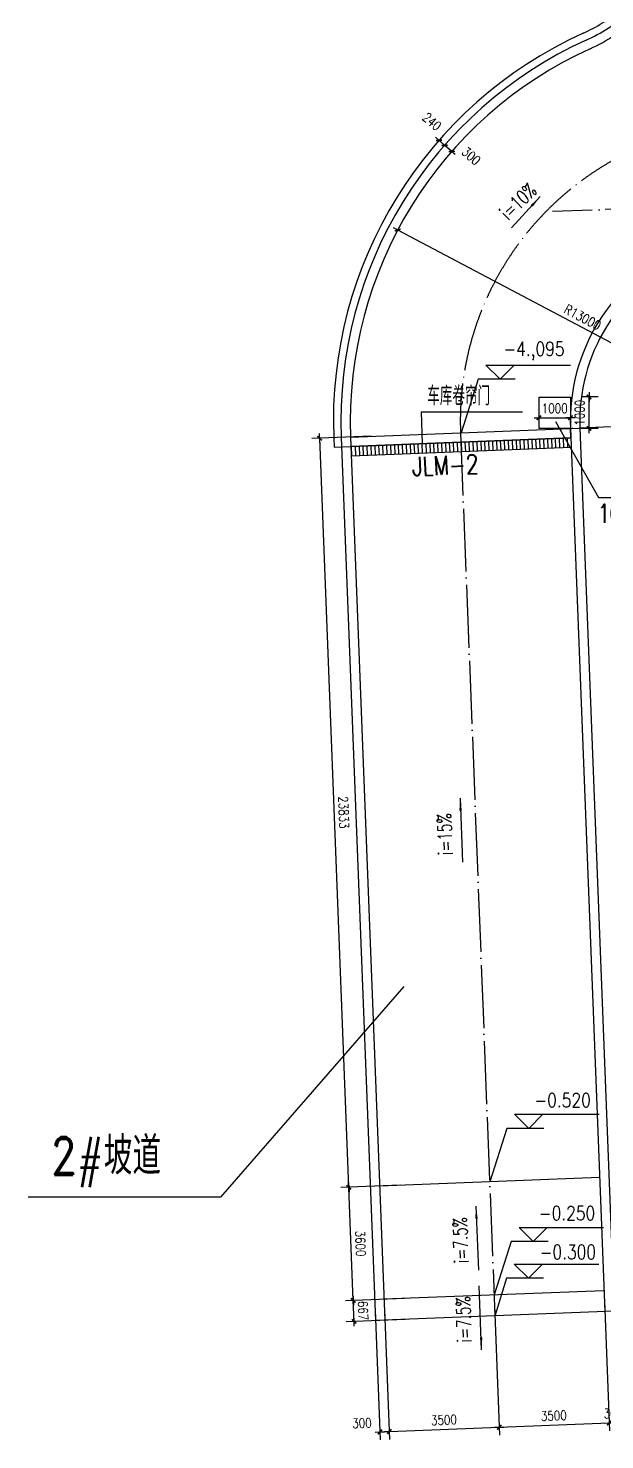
# Model space of a CAD drawing. Extents: x 634182 to 802382, y -1101880 to -864080.
# Drawn here: x 739410 to 757760, y -1067191 to -1022314 of the extents above; entities that cross this region are included whole.
import ezdxf
from ezdxf.enums import TextEntityAlignment as Align

# ---------------------------------------------------------------- set-up
doc = ezdxf.new("R2010")
doc.units = 0
doc.header["$LTSCALE"] = 1000
doc.header["$MEASUREMENT"] = 0
doc.linetypes.add('DOTE', pattern=[2.42, 2, -0.2, 0.02, -0.2])
doc.layers.get('0').update_dxf_attribs({"linetype": 'CONTINUOUS'})
doc.layers.get('DEFPOINTS').update_dxf_attribs({"linetype": 'CONTINUOUS'})
for name, color, linetype in [('AXIS', 3, 'CONTINUOUS'), ('DOTE', 1, 'DOTE'), ('LU', 4, 'CONTINUOUS'), ('PUB_DIM', 3, 'CONTINUOUS'), ('PUB_TEXT', 7, 'CONTINUOUS'), ('WALL', 191, 'CONTINUOUS'), ('WEN', 4, 'CONTINUOUS'), ('WINDOW', 2, 'CONTINUOUS')]:
    doc.layers.add(name, color=color, linetype=linetype)
doc.styles.add('DIM_FONT', font='simplex.shx', dxfattribs={"width": 0.8})
doc.styles.add('STK', font='romand.shx', dxfattribs={"width": 0.8, "bigfont": 'stk.shx'})
doc.styles.add('Z', font='romans', dxfattribs={"width": 0.8, "bigfont": 'z'})
doc.dimstyles.new('AXIS', dxfattribs={"dimtxt": 300, "dimasz": 1, "dimexe": 250, "dimexo": 300, "dimgap": 150, "dimtad": 1, "dimdec": 0, "dimzin": 0, "dimdsep": 46, "dimtxsty": 'DIM_FONT', "dimblk": '_DIMX', "dimblk1": '_DIMX', "dimblk2": '_DIMX', "dimcen": 2.5, "dimse1": 1, "dimse2": 1, "dimclrt": 7, "dimadec": 0, "dimazin": 0, "dimtfac": 1, "dimtdec": 0, "dimtix": 1, "dimtmove": 2, "dimatfit": 3, "dimldrblk": '_DIMX', "dimfxl": 0, "dimtolj": 1, "dimtzin": 0, "dimarcsym": 0})
doc.dimstyles.new('DIMN', dxfattribs={"dimtxt": 300, "dimasz": 1, "dimexe": 250, "dimexo": 300, "dimgap": 150, "dimtad": 1, "dimdec": 0, "dimzin": 0, "dimdsep": 46, "dimtxsty": 'DIM_FONT', "dimblk": '_DIMX', "dimblk1": '_DIMX', "dimblk2": '_DIMX', "dimcen": 2.5, "dimclrt": 7, "dimadec": 0, "dimazin": 0, "dimtfac": 1, "dimtdec": 0, "dimtix": 1, "dimtmove": 2, "dimatfit": 3, "dimldrblk": '_DIMX', "dimfxl": 0, "dimtolj": 1, "dimtzin": 0, "dimarcsym": 0})
doc.dimstyles.new('NORMAL', dxfattribs={"dimtxt": 300, "dimasz": 1, "dimexe": 250, "dimexo": 300, "dimgap": 150, "dimtad": 1, "dimdec": 0, "dimzin": 0, "dimdsep": 46, "dimtxsty": 'DIM_FONT', "dimblk": '_DIMX', "dimblk1": '_DIMX', "dimblk2": '_DIMX', "dimcen": 2.5, "dimclrt": 7, "dimadec": 0, "dimazin": 0, "dimtfac": 1, "dimtdec": 0, "dimtix": 1, "dimtmove": 2, "dimatfit": 3, "dimldrblk": '_DIMX', "dimfxl": 0, "dimtolj": 1, "dimtzin": 0, "dimarcsym": 0})

# ---------------------------------------------------------------- blocks, each defined once
blk = doc.blocks.new('M_A12RWT')
blk.add_line((-0.5, 0.0286), (0.5, 0.0286))
blk = doc.blocks.new('_ARROW')
blk.add_solid([(0, 0), (-1, 0.1), (-1, -0.1)])
blk = doc.blocks.new('_DIMX')
blk.add_line((-150, 0), (150, 0))
at = {"const_width": 50}
blk.add_lwpolyline([(-70, -70), (70, 70)], dxfattribs=at)
blk = doc.blocks.new('*D1497')
at = {"color": 0, "linetype": 'ByBlock'}
for p, q in [((751384, -1062698), (749504, -1062772)), ((749754, -1062761), (749754, -1062760)), ((749780, -1063428), (749754, -1062762)), ((751410, -1063365), (749530, -1063438)), ((749780, -1063429), (749780, -1063430))]:
    blk.add_line(p, q, dxfattribs=at)
at = {"layer": 'DEFPOINTS', "color": 0, "linetype": 'ByBlock'}
for p in [(751684, -1062687), (749754, -1062762), (751710, -1063353)]:
    blk.add_point(p, dxfattribs=at)
at = {"color": 0, "linetype": 'ByBlock'}
for p, rotation in [((749754, -1062762), 272.23), ((749780, -1063428), 92.23000000000003)]:
    blk.add_blockref('_DIMX', p, dxfattribs=dict(at, rotation=rotation))
at = {"color": 7, "linetype": 'ByBlock', "insert": (750067, -1063083), "char_height": 300, "attachment_point": 5, "rotation": 272.23, "style": 'DIM_FONT'}
blk.add_mtext('\\A1;667', dxfattribs=at)
blk = doc.blocks.new('*D1498')
at = {"color": 0, "linetype": 'ByBlock'}
for p, q in [((751244, -1059101), (749364, -1059174)), ((749754, -1062761), (749614, -1059166)), ((751384, -1062698), (749504, -1062772))]:
    blk.add_line(p, q, dxfattribs=at)
at = {"layer": 'DEFPOINTS', "color": 0, "linetype": 'ByBlock'}
for p in [(751544, -1059089), (749614, -1059165), (751684, -1062687)]:
    blk.add_point(p, dxfattribs=at)
at = {"color": 0, "linetype": 'ByBlock'}
for p, rotation in [((749614, -1059165), 92.23000000000003), ((749754, -1062762), 272.23)]:
    blk.add_blockref('_DIMX', p, dxfattribs=dict(at, rotation=rotation))
at = {"color": 7, "linetype": 'ByBlock', "insert": (749984, -1060952), "char_height": 300, "attachment_point": 5, "rotation": 272.23, "style": 'DIM_FONT'}
blk.add_mtext('\\A1;3600', dxfattribs=at)
blk = doc.blocks.new('*D1499')
at = {"color": 0, "linetype": 'ByBlock'}
for p, q in [((750320, -1035286), (748437, -1035359)), ((749614, -1059164), (748686, -1035351)), ((751244, -1059101), (749364, -1059174))]:
    blk.add_line(p, q, dxfattribs=at)
at = {"layer": 'DEFPOINTS', "color": 0, "linetype": 'ByBlock'}
for p in [(750620, -1035274), (748686, -1035350), (751544, -1059089)]:
    blk.add_point(p, dxfattribs=at)
at = {"color": 0, "linetype": 'ByBlock'}
for p, rotation in [((748686, -1035350), 92.23000000000003), ((749614, -1059165), 272.23)]:
    blk.add_blockref('_DIMX', p, dxfattribs=dict(at, rotation=rotation))
at = {"color": 7, "linetype": 'ByBlock', "insert": (749450, -1047245), "char_height": 300, "attachment_point": 5, "rotation": 272.23, "style": 'DIM_FONT'}
blk.add_mtext('\\A1;23833', dxfattribs=at)
blk = doc.blocks.new('*D1505')
at = {"color": 0, "linetype": 'ByBlock'}
for p, q in [((750452, -1063073), (750613, -1067191)), ((750752, -1063061), (750912, -1067180)), ((750602, -1066942), (750601, -1066942)), ((750603, -1066942), (750903, -1066930)), ((750603, -1066942), (750903, -1066930)), ((750904, -1066930), (750905, -1066930))]:
    blk.add_line(p, q, dxfattribs=at)
at = {"layer": 'DEFPOINTS', "color": 0, "linetype": 'ByBlock'}
for p in [(750441, -1062773), (750740, -1062762), (750903, -1066930)]:
    blk.add_point(p, dxfattribs=at)
at = {"color": 0, "linetype": 'ByBlock'}
for p, rotation in [((750603, -1066942), 2.229999999992707), ((750903, -1066930), 182.2299999999927)]:
    blk.add_blockref('_DIMX', p, dxfattribs=dict(at, rotation=rotation))
at = {"color": 7, "linetype": 'ByBlock', "insert": (750031, -1066664), "char_height": 300, "attachment_point": 5, "rotation": 2.23, "style": 'DIM_FONT'}
blk.add_mtext('\\A1;300', dxfattribs=at)
blk = doc.blocks.new('*D1508')
at = {"color": 0, "linetype": 'ByBlock'}
for p, q in [((757747, -1062789), (757907, -1066907)), ((758047, -1062777), (758207, -1066896)), ((757896, -1066658), (757895, -1066658)), ((757897, -1066657), (758197, -1066646)), ((758198, -1066646), (758199, -1066646))]:
    blk.add_line(p, q, dxfattribs=at)
at = {"layer": 'DEFPOINTS', "color": 0, "linetype": 'ByBlock'}
for p in [(757735, -1062489), (758035, -1062478), (758197, -1066646)]:
    blk.add_point(p, dxfattribs=at)
at = {"color": 0, "linetype": 'ByBlock'}
for p, rotation in [((757897, -1066657), 2.229999999991908), ((758197, -1066646), 182.2299999999919)]:
    blk.add_blockref('_DIMX', p, dxfattribs=dict(at, rotation=rotation))
at = {"color": 7, "linetype": 'ByBlock', "insert": (758036, -1066352), "char_height": 300, "attachment_point": 5, "rotation": 2.23, "style": 'DIM_FONT'}
blk.add_mtext('\\A1;300', dxfattribs=at)
blk = doc.blocks.new('*D1510')
at = {"color": 0, "linetype": 'ByBlock'}
for p, q in [((755666, -1034164), (755666, -1034948)), ((756666, -1034164), (756666, -1034948)), ((755665, -1034698), (755664, -1034698)), ((755666, -1034698), (756666, -1034698)), ((756667, -1034698), (756668, -1034698))]:
    blk.add_line(p, q, dxfattribs=at)
at = {"layer": 'DEFPOINTS', "color": 0, "linetype": 'ByBlock'}
for p in [(755666, -1033564), (756666, -1033564), (756666, -1034698)]:
    blk.add_point(p, dxfattribs=at)
at = {"color": 0, "linetype": 'ByBlock'}
blk.add_blockref('_DIMX', (755666, -1034698), dxfattribs=at)
at = {"color": 0, "linetype": 'ByBlock', "rotation": 180}
blk.add_blockref('_DIMX', (756666, -1034698), dxfattribs=at)
at = {"color": 7, "linetype": 'ByBlock', "insert": (756166, -1034398), "char_height": 300, "attachment_point": 5, "style": 'DIM_FONT'}
blk.add_mtext('\\A1;1000', dxfattribs=at)
blk = doc.blocks.new('*D1511')
at = {"color": 0, "linetype": 'ByBlock'}
for p, q in [((757552, -1034038), (757009, -1034038)), ((757259, -1034037), (757259, -1034036)), ((757259, -1035038), (757259, -1034038)), ((757552, -1035038), (757009, -1035038)), ((757259, -1035039), (757259, -1035040))]:
    blk.add_line(p, q, dxfattribs=at)
at = {"layer": 'DEFPOINTS', "color": 0, "linetype": 'ByBlock'}
for p in [(757259, -1034038), (757852, -1034038), (757852, -1035038)]:
    blk.add_point(p, dxfattribs=at)
at = {"color": 0, "linetype": 'ByBlock'}
for p, rotation in [((757259, -1034038), 270), ((757259, -1035038), 90)]:
    blk.add_blockref('_DIMX', p, dxfattribs=dict(at, rotation=rotation))
at = {"color": 7, "linetype": 'ByBlock', "insert": (756959, -1034538), "char_height": 300, "attachment_point": 5, "rotation": 90, "style": 'DIM_FONT'}
blk.add_mtext('\\A1;1000', dxfattribs=at)
blk = doc.blocks.new('*D1563')
at = {"color": 0, "linetype": 'ByBlock'}
for p, q in [((752662, -1026034), (752662, -1026034)), ((752889, -1026233), (752663, -1026035)), ((752889, -1026233), (752663, -1026035)), ((752889, -1026233), (752890, -1026234))]:
    blk.add_line(p, q, dxfattribs=at)
at = {"layer": 'DEFPOINTS', "color": 0, "linetype": 'ByBlock'}
for p in [(753323, -1025283), (753548, -1025481), (752663, -1026035)]:
    blk.add_point(p, dxfattribs=at)
at = {"color": 0, "linetype": 'ByBlock'}
for p, rotation in [((752663, -1026035), 318.7437991211004), ((752889, -1026233), 138.7437991211004)]:
    blk.add_blockref('_DIMX', p, dxfattribs=dict(at, rotation=rotation))
at = {"color": 7, "linetype": 'ByBlock', "insert": (753508, -1026377), "char_height": 300, "attachment_point": 5, "rotation": 318.7438, "style": 'DIM_FONT'}
blk.add_mtext('\\A1;300', dxfattribs=at)
blk = doc.blocks.new('*D1564')
at = {"color": 0, "linetype": 'ByBlock'}
for p, q in [((752482, -1025876), (752481, -1025875)), ((752663, -1026035), (752483, -1025877)), ((752663, -1026035), (752483, -1025877)), ((752664, -1026036), (752665, -1026036))]:
    blk.add_line(p, q, dxfattribs=at)
at = {"layer": 'DEFPOINTS', "color": 0, "linetype": 'ByBlock'}
for p in [(753142, -1025125), (753323, -1025283), (752483, -1025877)]:
    blk.add_point(p, dxfattribs=at)
at = {"color": 0, "linetype": 'ByBlock'}
for p, rotation in [((752483, -1025877), 318.7437991211422), ((752663, -1026035), 138.7437991211422)]:
    blk.add_blockref('_DIMX', p, dxfattribs=dict(at, rotation=rotation))
at = {"color": 7, "linetype": 'ByBlock', "insert": (752259, -1025282), "char_height": 300, "attachment_point": 5, "rotation": 318.7438, "style": 'DIM_FONT'}
blk.add_mtext('\\A1;240', dxfattribs=at)

msp = doc.modelspace()

# ---------------------------------------------------------------- hatches: boundary and pattern name
h = msp.add_hatch()
h.set_pattern_fill('ANSI31', color=256, scale=1000, angle=47.23, style=0)
h.set_pattern_definition([(92.23, (1210126.28, -215232.73), (-124.905335, -4.863877), [])])
h.paths.add_polyline_path([(756689.559, -1035638.392), (756679.831, -1035388.581), (753182.482, -1035524.77), (753192.21, -1035774.581)])
h.paths.add_polyline_path([(753192.21, -1035774.581), (753182.482, -1035524.77), (749685.133, -1035660.959), (749694.86, -1035910.769)])
h.paths.add_polyline_path([(753182.482, -1035524.77), (753180.536, -1035474.808), (749683.187, -1035610.996), (749685.133, -1035660.959)])
h.paths.add_polyline_path([(753180.536, -1035474.808), (753182.482, -1035524.77), (756679.831, -1035388.581), (756677.886, -1035338.619)])

# ---------------------------------------------------------------- linework, layer by layer
for p, q in [((751910.786, -1034514.762), (755141.977, -1034514.762)), ((751910.786, -1034514.762), (751947.618, -1035522.818)), ((749671.514, -1035311.224), (756666.212, -1035038.847)), ((749683.187, -1035610.996), (756677.886, -1035338.619)), ((749694.86, -1035910.769), (756689.559, -1035638.392)), ((751362.656, -1052775.699), (745530.683, -1059481.457)), ((757593.581, -1058853.845), (750598.882, -1059126.222)), ((745530.683, -1059481.457), (739409.648, -1059481.457)), ((757733.66, -1062451.119), (750738.961, -1062723.496)), ((758059.387, -1063105.94), (750465.142, -1063401.664))]:
    msp.add_line(p, q)
for points in [[(754911.705, -1033476.834), (753729.905, -1033476.834), (753184.998, -1035174.407)], [(756196.08, -1034816.252), (757560.454, -1037235.66), (763079.195, -1037235.66)], [(755822.938, -1057292.461), (754641.139, -1057292.461), (754096.231, -1058990.034)], [(755963.018, -1060889.734), (754781.218, -1060889.734), (754236.311, -1062587.307)], [(755812.777, -1062055.661), (754630.977, -1062055.661), (754262.413, -1063257.641)]]:
    msp.add_lwpolyline(points)
msp.add_lwpolyline([(755666.212, -1034038.847), (756666.212, -1034038.847), (756666.212, -1035038.847), (755666.212, -1035038.847)], close=True)
at = {"layer": 'DOTE'}
for p, q in [((793628.596, -1026682.601), (756097.736, -1028144.072)), ((768610.549, -1034562.046), (756666.212, -1035038.847))]:
    msp.add_line(p, q, dxfattribs=at)
at = {"layer": 'LU', "linetype": 'DOTE'}
msp.add_line((753168.863, -1035175.035), (754262.264, -1063253.802), dxfattribs=at)
msp.add_arc((762661.669, -1034805.38), 9500, 114.4021078, 182.23, dxfattribs=at)
at = {"layer": 'PUB_DIM'}
for p, q in [((754429.339, -1033476.834), (753979.339, -1033026.834)), ((753979.339, -1033026.834), (754879.339, -1033026.834)), ((754879.339, -1033026.834), (754429.339, -1033476.834)), ((754429.339, -1033026.834), (756672.782, -1033026.834)), ((755340.572, -1057292.461), (754890.572, -1056842.461)), ((754890.572, -1056842.461), (755790.572, -1056842.461)), ((755790.572, -1056842.461), (755340.572, -1057292.461)), ((755340.572, -1056842.461), (757584.016, -1056842.461)), ((755480.652, -1060889.734), (755030.652, -1060439.734)), ((755030.652, -1060439.734), (755930.652, -1060439.734)), ((755930.652, -1060439.734), (755480.652, -1060889.734)), ((755480.652, -1060439.734), (757724.095, -1060439.734)), ((755330.411, -1062055.661), (754880.411, -1061605.661)), ((754880.411, -1061605.661), (755780.411, -1061605.661)), ((755780.411, -1061605.661), (755330.411, -1062055.661)), ((755330.411, -1061605.661), (757573.854, -1061605.661))]:
    msp.add_line(p, q, dxfattribs=at)
for points in [[(755702.926, -1027668.786), (754791.17, -1028664.038)], [(753155.931, -1046791.856), (753235.204, -1048827.607)], [(753661.151, -1059766.031), (753740.425, -1061801.782)], [(753838.914, -1064331.008), (753759.641, -1062295.257)]]:
    msp.add_lwpolyline(points, dxfattribs=at)
at = {"layer": 'WALL'}
for p, q in [((749671.514, -1035311.224), (750764.915, -1063389.991)), ((749686.997, -1035610.848), (749675.324, -1035311.075)), ((756666.212, -1035038.847), (757759.614, -1063117.614)), ((756666.371, -1035038.84), (757205.784, -1035017.327)), ((756678.044, -1035338.613), (756666.371, -1035038.84)), ((756965.965, -1035026.643), (758059.387, -1063105.94)), ((749131.923, -1035332.236), (749143.596, -1035632.008)), ((749143.596, -1035632.008), (749686.997, -1035610.848)), ((749371.741, -1035322.897), (750465.142, -1063401.664))]:
    msp.add_line(p, q, dxfattribs=at)
for centre, radius, start, end in [((754812.048, -1017502.68), 5460, 294.4021078, 309.1880848), ((754812.048, -1017502.68), 5700, 294.4021078, 310.3434847), ((754812.048, -1017502.68), 6000, 294.4021078, 311.6823254), ((762661.669, -1034805.38), 13540, 114.4021078, 182.23), ((762661.669, -1034805.38), 13300, 114.4021078, 182.23), ((762661.669, -1034805.38), 13000, 114.4021078, 182.23), ((762661.669, -1034805.38), 6000, 114.4021078, 182.23), ((762661.669, -1034805.38), 5700, 114.4021078, 182.23)]:
    msp.add_arc(centre, radius, start, end, dxfattribs=at)

# ---------------------------------------------------------------- block references
at = {"layer": 'PUB_DIM', "yscale": 400, "zscale": 400}
for p, xscale, rotation in [((755702.926, -1027668.786), 400, 47.50700387780753), ((753155.931, -1046791.856), 400, 92.22999999999999), ((753661.151, -1059766.031), 400, 92.22999999999999), ((753838.914, -1064331.008), -400, 92.22999999999999)]:
    msp.add_blockref('_ARROW', p, dxfattribs=dict(at, xscale=xscale, rotation=rotation))
at = {"layer": 'WINDOW', "xscale": 7000, "yscale": 7000, "zscale": 7000, "rotation": 182.2299999999999}
msp.add_blockref('M_A12RWT', (753176.564, -1035274.811), dxfattribs=at)

# ---------------------------------------------------------------- texts
at = {"layer": 'PUB_DIM', "style": 'DIM_FONT', "width": 0.8}
for s, p in [('-4.,095', (755509.01, -1032576.834)), ('-0.520', (756420.243, -1056392.461)), ('-0.250', (756560.323, -1059989.734)), ('-0.300', (756586.425, -1061221.741))]:
    msp.add_text(s, height=450, dxfattribs=at).set_placement(p, align=Align.MIDDLE)
at = {"layer": 'PUB_TEXT', "style": 'Z', "width": 0.7}
for s, rotation, p in [('i=10%', 44.3282859, (754687.028, -1028444.785)), ('i=15%', 92.23, (752920.676, -1048591.491)), ('i=7.5%', 92.23, (753425.897, -1061565.667)), ('i=7.5%', 92.23, (753523.961, -1064083.957))]:
    msp.add_text(s, height=450, rotation=rotation, dxfattribs=at).set_placement(p)
at = {"layer": 'PUB_TEXT'}
for s, height, style, width, p in [('车库卷帘门', 600, 'Z', 0.7, (752111.599, -1034302.163)), ('1000x1000x1000', 600, 'Z', 0.7, (757551.824, -1038042.834)), ('2#坡道', 1200, 'STK', 0.8, (740127.094, -1058763.204))]:
    msp.add_text(s, height=height, dxfattribs=dict(at, style=style, width=width)).set_placement(p)
at = {"layer": 'WEN', "ltscale": 1500, "style": 'DIM_FONT', "width": 0.8}
msp.add_text('JLM-2', height=600, rotation=2.384057, dxfattribs=at).set_placement((751639.909, -1036553.147))

# ---------------------------------------------------------------- dimensions: what is measured, and where the dimension line sits
for center, mpoint, dimstyle in [((754812.048, -1017502.68), (763942.769, -1026756.323), 'NORMAL'), ((762661.669, -1034805.38), (751167.69, -1028731.793), 'DIMN')]:
    msp.add_radius_dim(center=center, mpoint=mpoint, dimstyle=dimstyle).render()
dim = msp.add_linear_dim(base=(756666.212, -1034697.744), p1=(755666.212, -1033563.999), p2=(756666.212, -1033563.999), angle=0, dimstyle='DIMN', override={"dimexo": 600, "dimsah": 1})
dim.commit()
dim.dimension.update_dxf_attribs({"geometry": '*D1510', "text_midpoint": (756166.212, -1034397.744)})
dim = msp.add_linear_dim(base=(757259.051, -1034037.847), p1=(757852.335, -1035037.847), p2=(757852.335, -1034037.847), angle=90, dimstyle='DIMN')
dim.commit()
dim.dimension.update_dxf_attribs({"geometry": '*D1511', "text_midpoint": (756959.051, -1034537.847)})
at = {"layer": 'AXIS'}
for base, p1, p2, picture, middle in [((748686.375, -1035349.585), (751543.801, -1059089.427), (750620.243, -1035274.28), '*D1499', (749449.832, -1047245.411)), ((749613.743, -1059164.584), (751683.881, -1062686.7), (751543.801, -1059089.427), '*D1498', (749983.556, -1060951.548)), ((749753.823, -1062761.858), (751709.834, -1063353.195), (751683.881, -1062686.7), '*D1497', (750066.573, -1063083.432))]:
    dim = msp.add_linear_dim(base=base, p1=p1, p2=p2, angle=92.23, dimstyle='DIMN', dxfattribs=at)
    dim.commit()
    dim.dimension.update_dxf_attribs({"geometry": picture, "text_midpoint": middle})
at = {"layer": 'PUB_DIM', "ltscale": 1500}
for base, p1, p2, picture, middle in [((752482.722, -1025876.735), (753322.573, -1025283.229), (753142.149, -1025124.966), '*D1564', (752259.13, -1025281.548)), ((752663.146, -1026034.997), (753548.104, -1025481.057), (753322.573, -1025283.229), '*D1563', (753507.925, -1026376.951))]:
    dim = msp.add_linear_dim(base=base, p1=p1, p2=p2, angle=138.7437991, dimstyle='AXIS', dxfattribs=at)
    dim.commit()
    dim.dimension.update_dxf_attribs({"geometry": picture, "text_midpoint": middle, "dimtype": 129})
at = {"layer": 'PUB_DIM'}
for p1, p2 in [((750740.444, -1062761.602), (754237.794, -1062625.414)), ((754237.794, -1062625.414), (757735.143, -1062489.225))]:
    msp.add_aligned_dim(p1=p1, p2=p2, distance=-4171.412, dimstyle='DIMN', dxfattribs=at).render()
dim = msp.add_aligned_dim(p1=(757735.143, -1062489.225), p2=(758034.916, -1062477.552), distance=-4171.412, dimstyle='DIMN', dxfattribs=at)
dim.commit()
dim.dimension.update_dxf_attribs({"geometry": '*D1508', "text_midpoint": (758035.67, -1066351.869)})
dim = msp.add_linear_dim(base=(750902.758, -1066929.855), p1=(750440.671, -1062773.276), p2=(750740.444, -1062761.602), angle=2.23, dimstyle='DIMN', dxfattribs=at)
dim.commit()
dim.dimension.update_dxf_attribs({"geometry": '*D1505', "text_midpoint": (750031.165, -1066663.568), "dimtype": 129})

doc.saveas('drawing.dxf')
